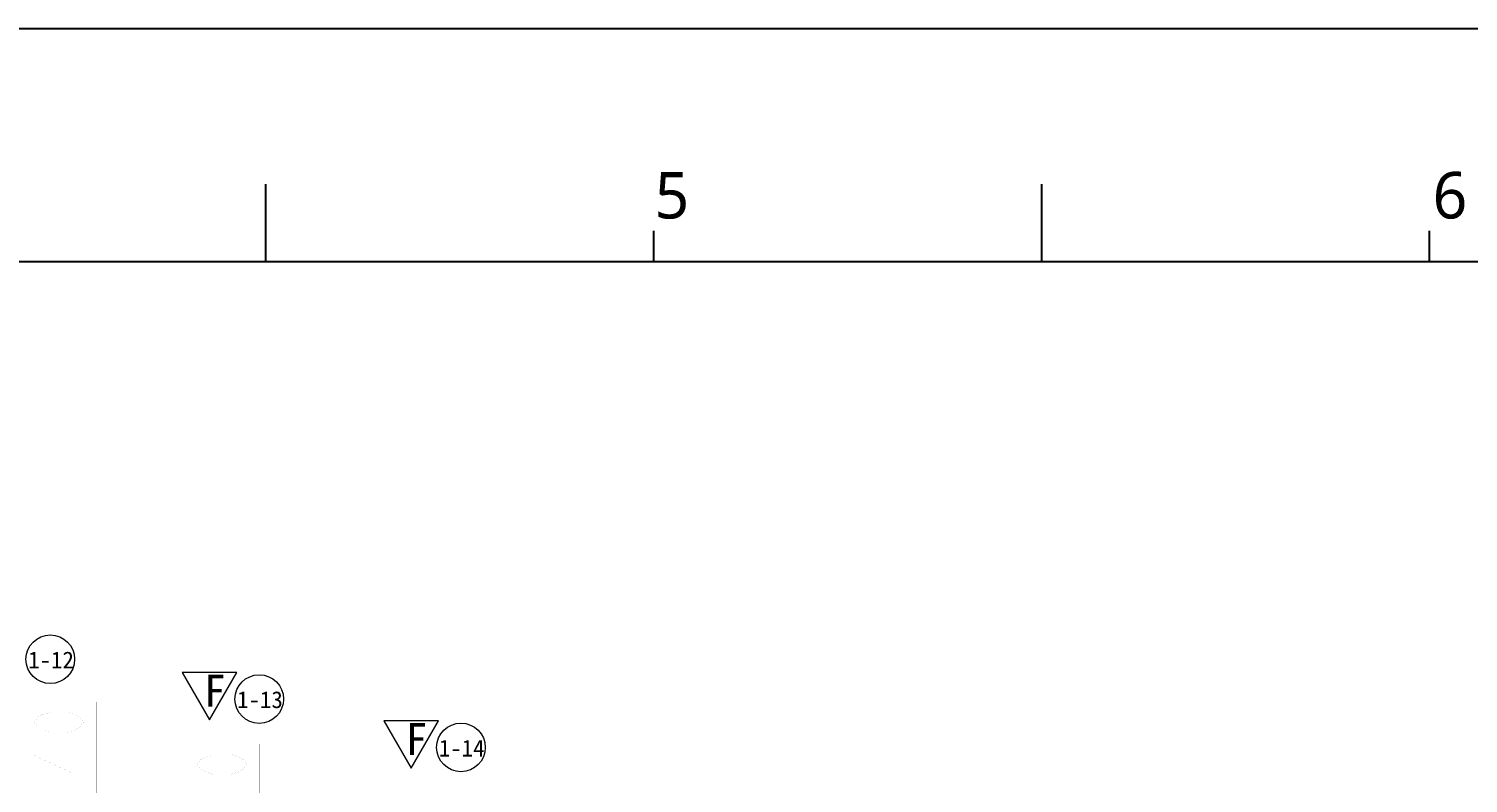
# Model space of a CAD drawing. Header units: millimetres. Extents: x 0 to 379, y 0 to 268.
# Drawn here: x 181.3 to 267, y 223.1 to 268 of the extents above; entities that cross this region are included whole.
import ezdxf

# ---------------------------------------------------------------- set-up
doc = ezdxf.new("R2010")
doc.units = ezdxf.units.MM
doc.header["$LTSCALE"] = 7.7
doc.layers.get('0').update_dxf_attribs({"linetype": 'CONTINUOUS'})
doc.layers.add('DIM', color=100, linetype='CONTINUOUS', lineweight=15)
doc.layers.add('備註', color=1, linetype='CONTINUOUS', lineweight=20)
doc.styles.get("Standard").update_dxf_attribs({"font": 'simplex.shx'})

msp = doc.modelspace()

# ---------------------------------------------------------------- linework, layer by layer
for p, q in [((378.936, 267.966), (0, 267.966)), ((195.427, 254.1), (195.427, 258.72)), ((241.627, 254.1), (241.627, 258.72)), ((218.527, 254.1), (218.527, 255.948)), ((264.727, 254.1), (264.727, 255.948)), ((367.291, 254.1), (10.627, 254.1))]:
    msp.add_line(p, q)
at = {"const_width": 0.003}
for points in [[(184.598, 226.683), (184.348, 226.383), (184.098, 226.233), (183.598, 226.083), (182.598, 226.083), (182.098, 226.233), (181.848, 226.383), (181.598, 226.683), (181.848, 226.983), (182.098, 227.133), (182.598, 227.283), (183.598, 227.283), (184.098, 227.133), (184.348, 226.983)], [(194.321, 224.183), (194.071, 223.883), (193.821, 223.733), (193.321, 223.583), (192.321, 223.583), (191.821, 223.733), (191.571, 223.883), (191.321, 224.183), (191.571, 224.483), (191.821, 224.633), (192.321, 224.783), (193.321, 224.783), (193.821, 224.633), (194.071, 224.483)]]:
    msp.add_lwpolyline(points, close=True, dxfattribs=at)
for points in [[(185.348, 196.769), (185.348, 227.883)], [(184.598, 224.733), (181.598, 224.733)], [(181.598, 224.733), (183.848, 223.683)], [(183.848, 223.683), (183.848, 225.033)], [(195.071, 195.56), (195.071, 225.383)]]:
    msp.add_lwpolyline(points, dxfattribs=at)
at = {"layer": '備註'}
for points in [[(192.077, 226.827), (193.705, 229.647), (190.449, 229.647)], [(204.087, 223.95), (205.715, 226.77), (202.459, 226.77)]]:
    msp.add_lwpolyline(points, close=True, dxfattribs=at)
for centre in [(182.594, 230.438), (195.035, 228.065), (207.046, 225.188)]:
    msp.add_circle(centre, 1.448, dxfattribs=at)

# ---------------------------------------------------------------- texts
at = {"layer": 'DIM', "char_height": 2.772, "width": 1.68768, "attachment_point": 1}
for s, insert in [('{\\fMicrosoft JhengHei|b0|i0|c136|p0;\\C0;5}', (218.579, 259.444)), ('{\\fMicrosoft JhengHei|b0|i0|c136|p0;\\C0;6}', (264.905, 259.444))]:
    msp.add_mtext(s, dxfattribs=dict(at, insert=insert))
at = {"layer": '備註'}
for s, insert, char_height, width, attachment_point in [('{\\fSimSun|b0|i0|c136|p0;1-12}', (182.639, 230.396), 1, 1.97563, 5), ('{\\fSimSun|b0|i0|c136|p0;F}', (191.74, 229.51), 1.89235, 0.9712, 1), ('{\\fSimSun|b0|i0|c136|p0;1-13}', (195.08, 228.023), 1, 1.97563, 5), ('{\\fSimSun|b0|i0|c136|p0;F}', (203.75, 226.633), 1.89235, 0.9712, 1), ('{\\fSimSun|b0|i0|c136|p0;1-14}', (207.09, 225.146), 1, 1.97563, 5)]:
    msp.add_mtext(s, dxfattribs=dict(at, insert=insert, char_height=char_height, width=width, attachment_point=attachment_point))

doc.saveas('drawing.dxf')
